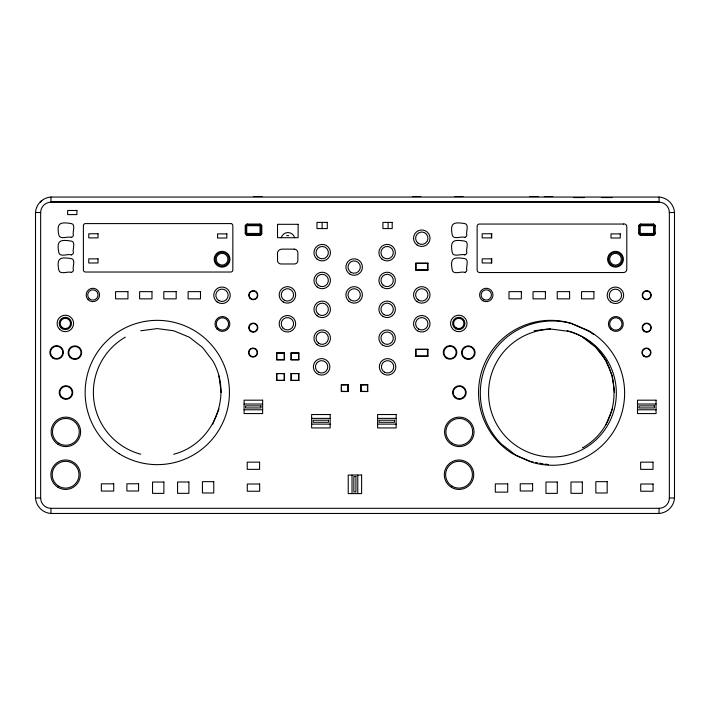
<?xml version="1.0" encoding="UTF-8"?>
<svg xmlns="http://www.w3.org/2000/svg" width="710" height="710" viewBox="0 0 710 710"><rect width="100%" height="100%" fill="white"/><g stroke="black" fill="none" stroke-linecap="round" stroke-linejoin="round"><path stroke-width="1.06" d="M173.764 454.222L173.826 454.214C213.302 444.07 233.492 395.612 212.565 360.547L202.403 347.314L189.233 337.152L173.764 330.78L157.283 328.588L140.686 330.78M582.653 447.832L582.591 447.841C631.226 420.045 621.348 345.033 567.183 330.78L567.246 330.771M219.008 409.031L212.627 424.438M612.428 409.031L606.047 424.438M341.377 391.529L341.377 384.722L341.377 391.529L348.193 391.529L348.193 384.722L341.377 384.722M341.688 385.033L348.193 384.722M360.955 391.529L360.955 384.722L360.955 391.529L367.771 391.529L367.771 384.722L360.955 384.722M361.275 385.033L367.771 384.722M247.186 235.374L247.888 234.744L259.15 234.753L259.851 235.383A1.953 1.953 0 0 0 261.804 233.244L261.804 225.86A2.352 2.352 0 0 0 260.046 224.058L247.186 224.058A2.529 2.529 0 0 0 245.234 225.86L245.234 233.244A2.449 2.449 0 0 0 247.186 235.374L259.851 235.383M640.606 235.374L641.308 234.744L652.57 234.753L653.271 235.383A1.953 1.953 0 0 0 655.223 233.244L655.223 225.86A2.352 2.352 0 0 0 653.457 224.058L640.606 224.058A2.529 2.529 0 0 0 638.654 225.86L638.654 233.244A2.449 2.449 0 0 0 640.606 235.374L653.271 235.383M40.319 201.871L41.801 200.548M247.186 224.058L247.888 224.679L259.319 224.679L260.046 224.058M640.606 224.058L641.308 224.679L652.738 224.679L653.457 224.058M276.545 359.775L284.497 359.775L284.497 352.959L276.545 352.959L276.545 359.775L284.497 359.775M276.545 352.959L284.497 352.959M290.976 359.775L298.928 359.775L298.928 352.959L290.976 352.959L290.976 359.775L298.928 359.775M290.976 352.959L298.928 352.959M276.545 380.391L284.497 380.391L284.497 373.567L276.545 373.567L276.545 380.391L284.497 380.391M276.545 373.567L284.497 373.567M290.976 380.391L298.928 380.391L298.928 373.567L290.976 373.567L290.976 380.391L298.928 380.391M290.976 373.567L298.928 373.567M415.607 270.022L428.023 270.022L428.023 263.25L415.607 263.25L415.607 270.022L428.023 270.022M415.607 263.25L428.023 263.25M415.572 356.118L428.015 356.118L428.015 349.329L415.572 349.329L415.572 356.118L428.015 356.118M415.572 349.329L428.015 349.329M259.15 234.753A1.739 1.739 0 0 0 260.889 232.853L260.889 226.286L261.804 225.86M652.57 234.753A1.739 1.739 0 0 0 654.3 232.853L654.3 226.286L655.223 225.86M245.234 233.244L246.157 232.853L246.157 226.286A2.245 2.245 0 0 1 247.888 224.679M638.654 233.244L639.577 232.853L639.577 226.286A2.245 2.245 0 0 1 641.308 224.679M71.417 237.317L72.873 236.545L73.432 235.276C72.047 232.427 76.298 224.067 71.08 223.526C59.773 221.777 56.56 223.135 58.779 234.859C59.755 240.184 67.965 235.977 71.133 237.335L71.577 237.335M71.417 254.837L72.873 254.065L73.432 252.795C72.047 249.947 76.298 241.586 71.08 241.045C59.773 239.305 56.56 240.655 58.779 252.378C59.755 257.703 67.965 253.505 71.133 254.855L71.577 254.855M71.417 272.356L72.873 271.584L73.432 270.315C72.047 267.466 76.298 259.106 71.08 258.564C59.773 256.825 56.56 258.174 58.779 269.898C59.755 275.223 67.965 271.025 71.133 272.374L71.577 272.374M464.855 237.317L466.31 236.545L466.869 235.276C465.485 232.427 469.736 224.067 464.517 223.526C453.211 221.777 449.998 223.135 452.217 234.859C453.193 240.184 461.411 235.977 464.571 237.335L465.014 237.335M464.855 254.837L466.31 254.065L466.869 252.795C465.485 249.947 469.736 241.586 464.517 241.045C453.211 239.305 449.998 240.655 452.217 252.378C453.193 257.703 461.411 253.505 464.571 254.855L465.014 254.855M464.855 272.356L466.31 271.584L466.869 270.315C465.485 267.466 469.736 259.106 464.517 258.564C453.211 256.825 449.998 258.174 452.217 269.898C453.193 275.223 461.411 271.025 464.571 272.374L465.014 272.374M534.106 330.78L550.64 328.597M218.946 375.963L221.183 392.488M582.591 337.161L595.823 347.314L606.047 360.538M614.541 392.497L612.366 375.963L605.976 360.547M253.656 196.537L262.096 196.537M412.377 196.537L420.781 196.537M454.631 196.537L463.035 196.537M529.864 196.537L538.278 196.537M544.295 196.537L552.708 196.537M50.96 197.052L659.04 197.052A16.552 16.552 0 0 1 674.5 212.512L674.5 498.003A16.552 16.552 0 0 1 659.04 513.463L50.96 513.463A16.552 16.552 0 0 1 41.801 509.966L40.319 508.644A16.552 16.552 0 0 1 35.5 498.003L35.5 212.512A16.552 16.552 0 0 1 50.96 197.052L50.96 202.208A10.304 10.304 0 0 0 40.656 212.512L40.656 498.003A10.304 10.304 0 0 0 50.96 508.307L659.04 508.307A10.304 10.304 0 0 0 669.344 498.003L669.344 212.512A10.304 10.304 0 0 0 659.04 202.208L50.96 202.208M573.849 197.566L584.161 197.566M601.681 197.566L611.984 197.566M50.96 201.693L659.04 201.693M35.5 212.512L40.656 212.512M669.344 212.512L674.5 212.512M246.814 225.629L260.224 225.629L260.224 233.448L246.814 233.448M640.234 225.629L653.644 225.629L653.644 233.448L640.234 233.448M286.654 235.649L288.748 235.649M341.688 391.219L348.193 391.529M361.275 391.219L367.771 391.529M244.08 404.017L262.638 404.017M637.5 404.017L656.058 404.017M244.08 409.776L262.638 409.776M637.5 409.776L656.058 409.776M311.628 418.376L330.177 418.376M377.587 418.376L396.144 418.376M311.628 424.127L330.177 424.127M377.587 424.127L396.144 424.127M35.5 498.003L40.656 498.003M669.344 498.003L674.5 498.003M533.458 462.139L529.731 461.518L512.584 453.743A72.145 72.145 0 0 1 571.674 323.458L588.83 331.242A72.145 72.145 0 0 1 593.409 334.339M535.58 462.485L537.701 462.84M539.822 463.195L543.008 463.719M545.129 464.065L548.315 464.597M654.3 232.853L655.223 233.244M260.889 232.853L261.804 233.244M638.654 225.86L639.577 226.286M245.234 225.86L246.157 226.286M659.04 197.052L659.04 202.208M659.04 508.307L659.04 513.463M491.453 233.759L491.453 237.877M491.453 258.857L491.453 262.984M427.482 263.543L427.482 269.729M427.464 349.631L427.464 355.817M416.149 263.543L416.149 269.729M416.131 349.631L416.131 355.817M388.086 222.399L388.086 228.584M367.461 385.033L367.461 391.219M357.778 475.043L357.778 493.601M352.018 475.043L352.018 493.601M347.873 385.033L347.873 391.219M322.127 222.399L322.127 228.584M298.555 353.278L298.555 359.455M298.555 373.886L298.555 380.072M291.34 353.278L291.34 359.455M291.34 373.886L291.34 380.072M284.133 353.278L284.133 359.455M284.133 373.886L284.133 380.072M276.918 353.278L276.918 359.455M276.918 373.886L276.918 380.072M50.96 508.307L50.96 513.463M40.656 201.578L40.656 202.208M140.749 454.214A63.9 63.9 0 0 1 125.333 337.152M247.888 234.744A2.183 2.183 0 0 1 246.157 232.853M259.319 224.679A2.094 2.094 0 0 1 260.889 226.286M652.738 224.679A2.094 2.094 0 0 1 654.3 226.286M641.308 234.744A2.183 2.183 0 0 1 639.577 232.853M281.267 237.708A6.931 6.931 0 0 1 294.668 237.708M76.928 210.479L67.654 210.479L67.654 214.597L76.928 214.597L76.928 210.479M327.274 222.399L316.971 222.399L316.971 228.584L327.274 228.584L327.274 222.399M392.204 222.399L382.93 222.399L382.93 228.584L392.204 228.584L392.204 222.399M230.768 223.588L85.448 223.588A2.059 2.059 0 0 0 83.389 225.656L83.389 269.969A2.059 2.059 0 0 0 85.448 272.028L230.768 272.028A2.059 2.059 0 0 0 232.836 269.969L232.836 225.656A2.059 2.059 0 0 0 230.768 223.588M623.442 224.049L479.072 224.049A2.334 2.334 0 0 0 477.138 226.463L477.138 269.747A2.574 2.574 0 0 0 480.182 272.533L623.442 272.533A3.301 3.301 0 0 0 626.788 268.708L626.788 226.454A2.574 2.574 0 0 0 623.442 224.049M298.12 224.307L277.512 224.307L277.512 237.708L298.12 237.708L298.12 224.307M260.321 225.531L246.716 225.531L246.716 233.546L260.321 233.546L260.321 225.531M653.741 225.531L640.136 225.531L640.136 233.546L653.741 233.546L653.741 225.531M98.033 233.759L88.759 233.759L88.759 237.877L98.033 237.877L98.033 233.759M491.737 233.759L482.179 233.759L482.179 237.877L491.737 237.877L491.737 233.759M226.854 233.892L217.571 233.892L217.571 238.01L226.854 238.01L226.854 233.892M620.274 233.892L610.99 233.892L610.99 238.01L620.274 238.01L620.274 233.892M294.197 249.139L282.048 249.139A4.73 4.73 0 0 0 277.512 252.511L277.512 260.464A3.514 3.514 0 0 0 281.027 263.978L294.437 263.978A3.426 3.426 0 0 0 297.863 260.552L297.863 252.804A3.665 3.665 0 0 0 294.197 249.139M98.033 258.857L88.759 258.857L88.759 262.984L98.033 262.984L98.033 258.857M491.737 258.857L482.179 258.857L482.179 262.984L491.737 262.984L491.737 258.857M127.951 291.641L115.579 291.641L115.579 298.857L127.951 298.857L127.951 291.641M151.984 291.641L139.621 291.641L139.621 298.857L151.984 298.857L151.984 291.641M176.186 291.641L163.815 291.641L163.815 298.857L176.186 298.857L176.186 291.641M200.495 291.641L188.123 291.641L188.123 298.857L200.495 298.857L200.495 291.641M521.362 291.641L508.999 291.641L508.999 298.857L521.362 298.857L521.362 291.641M545.404 291.641L533.041 291.641L533.041 298.857L545.404 298.857L545.404 291.641M569.606 291.641L557.235 291.641L557.235 298.857L569.606 298.857L569.606 291.641M593.915 291.641L581.543 291.641L581.543 298.857L593.915 298.857L593.915 291.641M262.638 400.183L244.08 400.183L244.08 413.575L262.638 413.575L262.638 400.183M656.058 400.183L637.5 400.183L637.5 413.575L656.058 413.575L656.058 400.183M260.996 405.871L245.536 405.871L245.536 407.939L260.996 407.939L260.996 405.871M654.416 405.871L638.956 405.871L638.956 407.939L654.416 407.939L654.416 405.871M330.177 414.533L311.628 414.533L311.628 427.935L330.177 427.935L330.177 414.533M396.144 414.533L377.587 414.533L377.587 427.935L396.144 427.935L396.144 414.533M328.544 420.231L313.083 420.231L313.083 422.29L328.544 422.29L328.544 420.231M394.503 420.231L379.042 420.231L379.042 422.29L394.503 422.29L394.503 420.231M259.594 462.148L247.231 462.148L247.231 469.363L259.594 469.363L259.594 462.148M653.014 462.148L640.642 462.148L640.642 469.363L653.014 469.363L653.014 462.148M361.612 475.043L348.219 475.043L348.219 493.601L361.612 493.601L361.612 475.043M355.914 476.499L353.855 476.499L353.855 491.959L355.914 491.959L355.914 476.499M213.763 481.655L202.43 481.655L202.43 492.988L213.763 492.988L213.763 481.655M607.183 481.655L595.85 481.655L595.85 492.988L607.183 492.988L607.183 481.655M163.877 482.037L152.543 482.037L152.543 493.379L163.877 493.379L163.877 482.037M188.904 482.01L177.571 482.01L177.571 493.343L188.904 493.343L188.904 482.01M557.297 482.037L545.963 482.037L545.963 493.379L557.297 493.379L557.297 482.037M582.324 482.01L570.982 482.01L570.982 493.343L582.324 493.343L582.324 482.01M113.724 483.838L101.352 483.838L101.352 491.054L113.724 491.054L113.724 483.838M138.574 483.776L126.904 483.776L126.904 490.992L138.574 490.992L138.574 483.776M507.694 483.892L495.323 483.892L495.323 492.136L507.694 492.136L507.694 483.892M532.606 483.776L520.244 483.776L520.244 490.992L532.606 490.992L532.606 483.776M259.656 484.016L247.284 484.016L247.284 491.231L259.656 491.231L259.656 484.016M653.067 484.016L640.704 484.016L640.704 491.231L653.067 491.231L653.067 484.016M568.994 331.401L552.46 329.227A63.891 63.891 0 0 0 494.559 420.116A63.891 63.891 0 0 0 601.405 434.183A63.891 63.891 0 0 0 568.994 331.401M588.537 330.638L571.133 323.432A72.145 72.145 0 0 0 501.446 444.132L516.392 455.598L533.787 462.805A72.145 72.145 0 0 0 588.537 330.638M119.165 453.743A72.145 72.145 0 0 0 229.392 394.884A72.145 72.145 0 0 0 123.3 328.854A72.145 72.145 0 0 0 119.165 453.743M217.109 264.2A7.038 7.038 0 0 0 228.886 261.049A7.038 7.038 0 0 0 220.26 252.423A7.038 7.038 0 0 0 217.109 264.2M219.141 264.315A5.884 5.884 0 0 0 227.963 259.221A5.884 5.884 0 0 0 219.141 254.127A5.884 5.884 0 0 0 219.141 264.315M61.166 397.343A6.798 6.798 0 0 0 72.553 394.298A6.798 6.798 0 0 0 64.219 385.965A6.798 6.798 0 0 0 61.166 397.343M62.888 397.893A6.186 6.186 0 0 0 72.163 392.541A6.186 6.186 0 0 0 62.888 387.181A6.186 6.186 0 0 0 62.888 397.893M283.05 328.127A6.186 6.186 0 0 0 293.399 325.358A6.186 6.186 0 0 0 285.819 317.778A6.186 6.186 0 0 0 283.05 328.127M281.595 329.582A8.245 8.245 0 0 0 295.387 325.89A8.245 8.245 0 0 0 285.287 315.79A8.245 8.245 0 0 0 281.595 329.582M70.095 357.432A6.78 6.78 0 0 0 81.437 354.397A6.78 6.78 0 0 0 73.13 346.089A6.78 6.78 0 0 0 70.095 357.432M53.064 357.476A6.186 6.186 0 0 0 62.782 352.968A6.186 6.186 0 0 0 54.022 346.808A6.186 6.186 0 0 0 53.064 357.476M58.069 487.362A14.724 14.724 0 0 0 80.328 474.919A14.724 14.724 0 0 0 58.415 461.864A14.724 14.724 0 0 0 58.069 487.362M58.744 486.226A13.401 13.401 0 0 0 78.996 474.901A13.401 13.401 0 0 0 59.063 463.018A13.401 13.401 0 0 0 58.744 486.226M58.823 443.262A13.401 13.401 0 0 0 79.263 432.275A13.401 13.401 0 0 0 59.525 420.063A13.401 13.401 0 0 0 58.823 443.262M58.122 444.398A14.741 14.741 0 0 0 80.603 432.31A14.741 14.741 0 0 0 58.894 418.882A14.741 14.741 0 0 0 58.122 444.398M250.089 298.395A4.535 4.535 0 0 0 257.677 296.363A4.535 4.535 0 0 0 252.121 290.807A4.535 4.535 0 0 0 250.089 298.395M52.717 357.973A6.789 6.789 0 0 0 63.385 353.021A6.789 6.789 0 0 0 53.765 346.258A6.789 6.789 0 0 0 52.717 357.973M611.984 265.318A7.038 7.038 0 0 0 622.546 259.221A7.038 7.038 0 0 0 611.984 253.124A7.038 7.038 0 0 0 611.984 265.318M88.12 299.691A6.701 6.701 0 0 0 99.329 296.691A6.701 6.701 0 0 0 91.129 288.491A6.701 6.701 0 0 0 88.12 299.691M89.22 298.599A5.156 5.156 0 0 0 97.838 296.292A5.156 5.156 0 0 0 91.528 289.982A5.156 5.156 0 0 0 89.22 298.599M446.483 357.476A6.186 6.186 0 0 0 456.202 352.968A6.186 6.186 0 0 0 447.442 346.808A6.186 6.186 0 0 0 446.483 357.476M452.243 443.262A13.401 13.401 0 0 0 472.683 432.275A13.401 13.401 0 0 0 452.945 420.063A13.401 13.401 0 0 0 452.243 443.262M611.346 263.383A5.884 5.884 0 0 0 621.188 260.748A5.884 5.884 0 0 0 613.981 253.541A5.884 5.884 0 0 0 611.346 263.383M452.163 486.226A13.401 13.401 0 0 0 472.416 474.901A13.401 13.401 0 0 0 452.483 463.018A13.401 13.401 0 0 0 452.163 486.226M455.021 396.908A6.186 6.186 0 0 0 465.37 394.139A6.186 6.186 0 0 0 457.799 386.568A6.186 6.186 0 0 0 455.021 396.908M451.48 487.362A14.724 14.724 0 0 0 473.747 474.919A14.724 14.724 0 0 0 451.835 461.864A14.724 14.724 0 0 0 451.48 487.362M451.542 444.398A14.741 14.741 0 0 0 474.023 432.31A14.741 14.741 0 0 0 452.314 418.882A14.741 14.741 0 0 0 451.542 444.398M250.071 330.86A4.553 4.553 0 0 0 257.686 328.828A4.553 4.553 0 0 0 252.112 323.245A4.553 4.553 0 0 0 250.071 330.86M251.233 331.215A4.127 4.127 0 0 0 257.419 327.647A4.127 4.127 0 0 0 251.233 324.079A4.127 4.127 0 0 0 251.233 331.215M217.171 329.2A7.419 7.419 0 0 0 229.587 325.872A7.419 7.419 0 0 0 220.499 316.784A7.419 7.419 0 0 0 217.171 329.2M218.05 328.322A6.186 6.186 0 0 0 228.389 325.553A6.186 6.186 0 0 0 220.819 317.982A6.186 6.186 0 0 0 218.05 328.322M250.55 356.331A4.517 4.517 0 0 0 257.544 352.826A4.517 4.517 0 0 0 251.012 348.521A4.517 4.517 0 0 0 250.55 356.331M454.586 397.343A6.798 6.798 0 0 0 465.964 394.298A6.798 6.798 0 0 0 457.639 385.965A6.798 6.798 0 0 0 454.586 397.343M446.137 357.973A6.789 6.789 0 0 0 456.805 353.021A6.789 6.789 0 0 0 447.185 346.258A6.789 6.789 0 0 0 446.137 357.973M250.772 356.003A4.127 4.127 0 0 0 257.153 352.808A4.127 4.127 0 0 0 251.189 348.876A4.127 4.127 0 0 0 250.772 356.003M61.708 327.079A5.156 5.156 0 0 0 70.334 324.772A5.156 5.156 0 0 0 64.024 318.462A5.156 5.156 0 0 0 61.708 327.079M217.526 265.691A7.908 7.908 0 0 0 229.96 259.94A7.908 7.908 0 0 0 218.769 252.041A7.908 7.908 0 0 0 217.526 265.691M251.233 298.759A4.127 4.127 0 0 0 257.419 295.183A4.127 4.127 0 0 0 251.233 291.615A4.127 4.127 0 0 0 251.233 298.759M70.521 357.015A6.186 6.186 0 0 0 80.86 354.237A6.186 6.186 0 0 0 73.29 346.666A6.186 6.186 0 0 0 70.521 357.015M60.98 327.807A6.186 6.186 0 0 0 71.328 325.038A6.186 6.186 0 0 0 63.758 317.468A6.186 6.186 0 0 0 60.98 327.807M59.525 329.271A8.245 8.245 0 0 0 73.316 325.57A8.245 8.245 0 0 0 63.217 315.471A8.245 8.245 0 0 0 59.525 329.271M643.509 298.395A4.535 4.535 0 0 0 651.088 296.363A4.535 4.535 0 0 0 645.541 290.807A4.535 4.535 0 0 0 643.509 298.395M463.515 357.432A6.78 6.78 0 0 0 474.857 354.397A6.78 6.78 0 0 0 466.55 346.089A6.78 6.78 0 0 0 463.515 357.432M482.933 300.756A6.701 6.701 0 0 0 492.98 294.961A6.701 6.701 0 0 0 482.933 289.156A6.701 6.701 0 0 0 482.933 300.756M483.705 299.425A5.156 5.156 0 0 0 491.435 294.961A5.156 5.156 0 0 0 483.705 290.496A5.156 5.156 0 0 0 483.705 299.425M610.946 265.691A7.908 7.908 0 0 0 623.38 259.94A7.908 7.908 0 0 0 612.189 252.041A7.908 7.908 0 0 0 610.946 265.691M381.909 259.026A8.245 8.245 0 0 0 395.266 253.976A8.245 8.245 0 0 0 384.216 244.932A8.245 8.245 0 0 0 381.909 259.026M382.681 373.478A8.245 8.245 0 0 0 395.763 367.753A8.245 8.245 0 0 0 384.27 359.287A8.245 8.245 0 0 0 382.681 373.478M283.299 302.034A8.245 8.245 0 0 0 295.671 294.898A8.245 8.245 0 0 0 283.299 287.754A8.245 8.245 0 0 0 283.299 302.034M317.068 286.92A8.245 8.245 0 0 0 330.354 281.684A8.245 8.245 0 0 0 319.18 272.8A8.245 8.245 0 0 0 317.068 286.92M381.998 286.92A8.245 8.245 0 0 0 395.284 281.684A8.245 8.245 0 0 0 384.11 272.8A8.245 8.245 0 0 0 381.998 286.92M317.068 315.781A8.245 8.245 0 0 0 330.354 310.545A8.245 8.245 0 0 0 319.18 301.652A8.245 8.245 0 0 0 317.068 315.781M317.068 344.634A8.245 8.245 0 0 0 330.354 339.407A8.245 8.245 0 0 0 319.18 330.514A8.245 8.245 0 0 0 317.068 344.634M383.01 316.465A8.245 8.245 0 0 0 395.381 309.329A8.245 8.245 0 0 0 383.01 302.185A8.245 8.245 0 0 0 383.01 316.465M383.01 345.326A8.245 8.245 0 0 0 395.381 338.182A8.245 8.245 0 0 0 383.01 331.046A8.245 8.245 0 0 0 383.01 345.326M610.529 301.927A8.245 8.245 0 0 0 623.611 296.203A8.245 8.245 0 0 0 612.109 287.736A8.245 8.245 0 0 0 610.529 301.927M417.658 330.895A8.245 8.245 0 0 0 430.02 323.76A8.245 8.245 0 0 0 417.658 316.616A8.245 8.245 0 0 0 417.658 330.895M417.001 301.617A8.245 8.245 0 0 0 429.985 295.671A8.245 8.245 0 0 0 418.35 287.399A8.245 8.245 0 0 0 417.001 301.617M417.001 244.932A8.245 8.245 0 0 0 429.985 238.986A8.245 8.245 0 0 0 418.35 230.714A8.245 8.245 0 0 0 417.001 244.932M349.018 301.351A8.245 8.245 0 0 0 362.304 296.114A8.245 8.245 0 0 0 351.13 287.23A8.245 8.245 0 0 0 349.018 301.351M316.722 373.478A8.245 8.245 0 0 0 329.804 367.753A8.245 8.245 0 0 0 318.302 359.287A8.245 8.245 0 0 0 316.722 373.478M217.109 301.927A8.245 8.245 0 0 0 230.191 296.203A8.245 8.245 0 0 0 218.689 287.736A8.245 8.245 0 0 0 217.109 301.927M316.98 259.026A8.245 8.245 0 0 0 330.336 253.976A8.245 8.245 0 0 0 319.287 244.932A8.245 8.245 0 0 0 316.98 259.026M454.648 330.576A8.245 8.245 0 0 0 467.02 323.44A8.245 8.245 0 0 0 454.648 316.296A8.245 8.245 0 0 0 454.648 330.576M350.03 274.211A8.245 8.245 0 0 0 362.402 267.067A8.245 8.245 0 0 0 350.03 259.931A8.245 8.245 0 0 0 350.03 274.211M643.97 356.331A4.517 4.517 0 0 0 650.963 352.826A4.517 4.517 0 0 0 644.432 348.521A4.517 4.517 0 0 0 643.97 356.331M644.192 356.003A4.127 4.127 0 0 0 650.573 352.808A4.127 4.127 0 0 0 644.609 348.876A4.127 4.127 0 0 0 644.192 356.003M465.219 357.991A6.186 6.186 0 0 0 474.493 352.639A6.186 6.186 0 0 0 465.219 347.279A6.186 6.186 0 0 0 465.219 357.991M455.678 328.792A6.186 6.186 0 0 0 464.961 323.44A6.186 6.186 0 0 0 455.678 318.08A6.186 6.186 0 0 0 455.678 328.792M456.193 327.905A5.156 5.156 0 0 0 463.923 323.44A5.156 5.156 0 0 0 456.193 318.976A5.156 5.156 0 0 0 456.193 327.905M643.491 330.86A4.553 4.553 0 0 0 651.106 328.828A4.553 4.553 0 0 0 645.532 323.245A4.553 4.553 0 0 0 643.491 330.86M644.653 331.215A4.127 4.127 0 0 0 650.83 327.647A4.127 4.127 0 0 0 644.653 324.079A4.127 4.127 0 0 0 644.653 331.215M610.591 329.2A7.419 7.419 0 0 0 623.007 325.872A7.419 7.419 0 0 0 613.919 316.784A7.419 7.419 0 0 0 610.591 329.2M611.461 328.322A6.186 6.186 0 0 0 621.809 325.553A6.186 6.186 0 0 0 614.239 317.982A6.186 6.186 0 0 0 611.461 328.322M644.653 298.759A4.127 4.127 0 0 0 650.83 295.183A4.127 4.127 0 0 0 644.653 291.615A4.127 4.127 0 0 0 644.653 298.759M418.687 329.112A6.186 6.186 0 0 0 427.961 323.76A6.186 6.186 0 0 0 418.687 318.399A6.186 6.186 0 0 0 418.687 329.112M418.199 299.939A6.186 6.186 0 0 0 427.935 295.475A6.186 6.186 0 0 0 419.202 289.272A6.186 6.186 0 0 0 418.199 299.939M383.285 285.305A6.186 6.186 0 0 0 393.251 281.382A6.186 6.186 0 0 0 384.864 274.717A6.186 6.186 0 0 0 383.285 285.305M382.761 342.557A6.186 6.186 0 0 0 393.109 339.788A6.186 6.186 0 0 0 385.53 332.209A6.186 6.186 0 0 0 382.761 342.557M384.039 314.681A6.186 6.186 0 0 0 393.313 309.329A6.186 6.186 0 0 0 384.039 303.969A6.186 6.186 0 0 0 384.039 314.681M350.305 299.735A6.186 6.186 0 0 0 360.272 295.813A6.186 6.186 0 0 0 351.885 289.147A6.186 6.186 0 0 0 350.305 299.735M351.059 272.427A6.186 6.186 0 0 0 360.334 267.067A6.186 6.186 0 0 0 351.059 261.715A6.186 6.186 0 0 0 351.059 272.427M418.199 243.255A6.186 6.186 0 0 0 427.935 238.791A6.186 6.186 0 0 0 419.202 232.587A6.186 6.186 0 0 0 418.199 243.255M318.515 372.191A6.186 6.186 0 0 0 327.798 366.839A6.186 6.186 0 0 0 318.515 361.479A6.186 6.186 0 0 0 318.515 372.191M384.483 372.191A6.186 6.186 0 0 0 393.757 366.839A6.186 6.186 0 0 0 384.483 361.479A6.186 6.186 0 0 0 384.483 372.191M318.284 257.428A6.186 6.186 0 0 0 328.304 253.639A6.186 6.186 0 0 0 320.015 246.858A6.186 6.186 0 0 0 318.284 257.428M318.355 285.305A6.186 6.186 0 0 0 328.322 281.382A6.186 6.186 0 0 0 319.935 274.717A6.186 6.186 0 0 0 318.355 285.305M318.355 343.028A6.186 6.186 0 0 0 328.322 339.096A6.186 6.186 0 0 0 319.935 332.431A6.186 6.186 0 0 0 318.355 343.028M383.214 257.428A6.186 6.186 0 0 0 393.233 253.639A6.186 6.186 0 0 0 384.944 246.858A6.186 6.186 0 0 0 383.214 257.428M318.355 314.166A6.186 6.186 0 0 0 328.322 310.243A6.186 6.186 0 0 0 319.935 303.569A6.186 6.186 0 0 0 318.355 314.166M284.328 300.25A6.186 6.186 0 0 0 293.612 294.898A6.186 6.186 0 0 0 284.328 289.538A6.186 6.186 0 0 0 284.328 300.25M612.322 300.649A6.186 6.186 0 0 0 621.596 295.289A6.186 6.186 0 0 0 612.322 289.937A6.186 6.186 0 0 0 612.322 300.649M218.902 300.649A6.186 6.186 0 0 0 228.176 295.289A6.186 6.186 0 0 0 218.902 289.937A6.186 6.186 0 0 0 218.902 300.649"/></g></svg>
